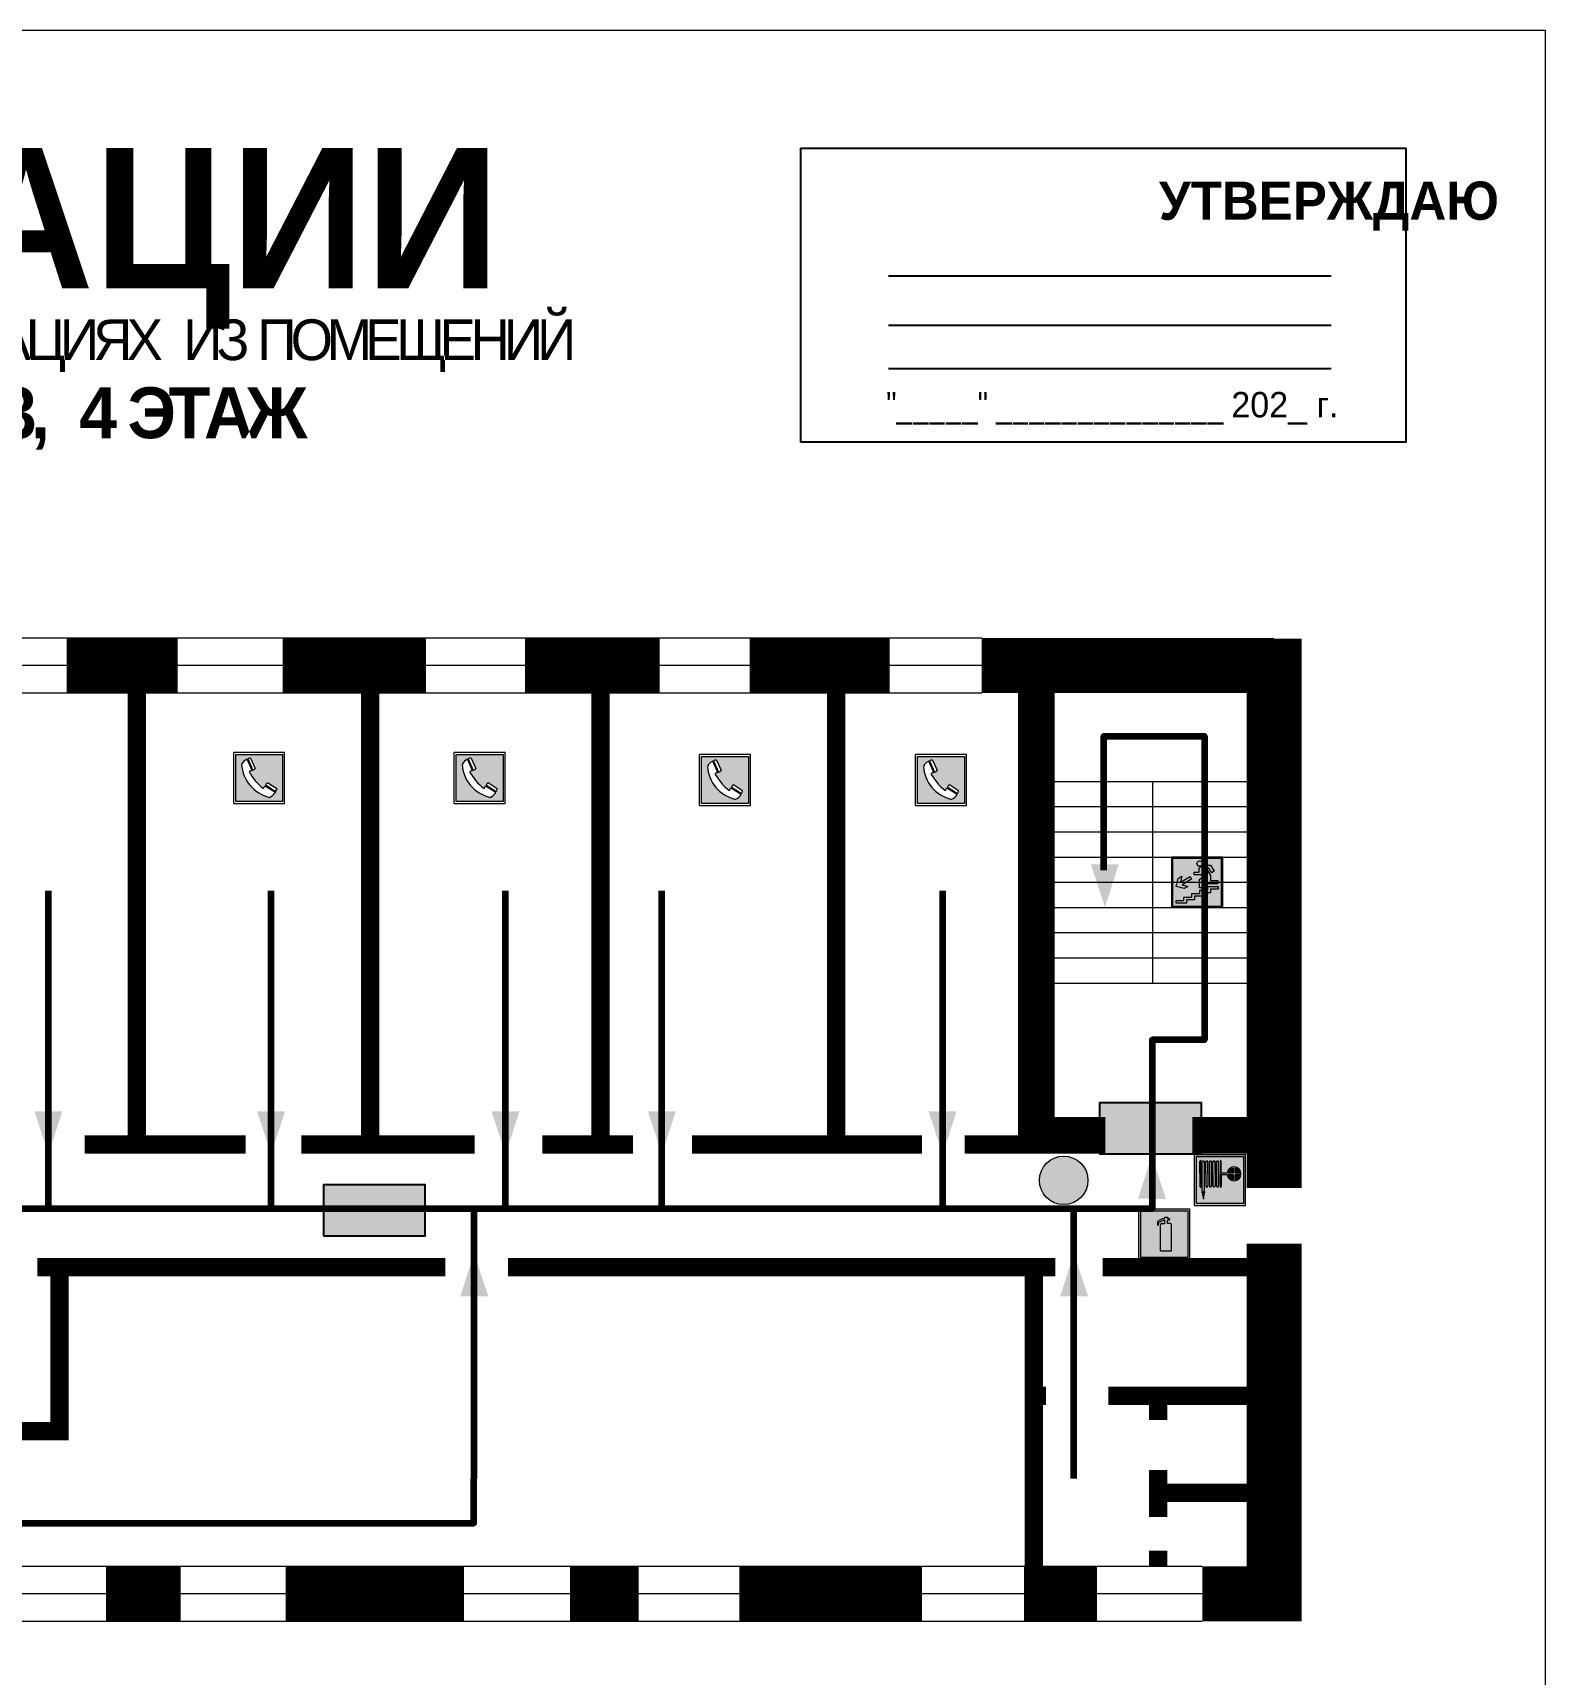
# Model space of a CAD drawing. Header units: millimetres. Extents: x 13810 to 67229, y 12374 to 21950.
# Drawn here: x 40701.1 to 40938.7, y 14291.2 to 14549.1 of the extents above; entities that cross this region are included whole.
import ezdxf

# ---------------------------------------------------------------- set-up
doc = ezdxf.new("R2010")
doc.units = ezdxf.units.MM
doc.layers.add('План_Штампы', color=7, linetype='Continuous')
doc.styles.add('обычный', font='arial.ttf')

# ---------------------------------------------------------------- blocks, each defined once
blk = doc.blocks.new('A$C456E1F9C')
at = {"lineweight": 5}
h = blk.add_hatch(color=242, dxfattribs=at)
h.paths.add_polyline_path([(0.51, -1.47), (0.51, -13.26), (12.29, -13.26), (12.29, -1.47)])
h.paths.add_polyline_path([(5.42, -4.95, -0.254479), (4.78, -5.4), (3.52, -2.53, -0.209735), (4.23, -2.4)], flags=16)
h.paths.add_polyline_path([(8.53, -8.6), (10.87, -10.17), (10.54, -10.76), (8.03, -9.13, -0.192251)], flags=16)
h.paths.add_polyline_path([(4.61, -5.49, 0.005518), (3.87, -5.72, 0.128647), (7.49, -10.01, 0.00809), (7.83, -9.33), (10.47, -10.97, -0.16736), (8.99, -12.25, -0.327862), (1.95, -3.95, -0.166952), (3.36, -2.62)], flags=16)
at = {"color": 242, "lineweight": 5}
for p, q in [((0, -13.77), (0, -0.97)), ((12.8, -0.97), (0, -0.97)), ((4.61, -5.49), (3.36, -2.62)), ((3.52, -2.53), (4.78, -5.4)), ((4.23, -2.4), (5.42, -4.95)), ((12.8, -13.77), (12.8, -0.97)), ((7.83, -9.33), (10.47, -10.97)), ((8.03, -9.13), (10.54, -10.76)), ((10.81, -10.12), (8.53, -8.6)), ((10.54, -10.76), (10.8, -10.3)), ((10.8, -10.3), (10.81, -10.12)), ((0, -13.77), (12.8, -13.77))]:
    blk.add_line(p, q, dxfattribs=at)
blk.add_lwpolyline([(0.51, -1.47), (12.29, -1.47), (12.29, -13.26), (0.51, -13.26)], close=True, dxfattribs=at)
for centre, radius, start, end in [((4.59, -5.34), 2.99, 114.2845, 152.1974), ((11.12, -3.31), 9.19, 183.9915, 256.6009), ((4.02, -3.27), 0.891, 76.3284, 123.7092), ((14.98, -39.1), 35.17, 107.1487, 108.4135), ((13.86, -0.94), 11.08, 205.5536, 234.8762), ((4.68, -4.59), 0.824, 276.9621, 334.0723), ((-13.31, 0.8), 23.44, 332.5487, 334.4027), ((8.94, -9.5), 0.989, 114.4092, 157.9388), ((7.87, -9.46), 3, 291.9291, 329.9329)]:
    blk.add_arc(centre, radius, start, end, dxfattribs=at)
blk = doc.blocks.new('A$C32E8229D')
at = {"true_color": 0xffffff}
blk.add_hatch(color=7, dxfattribs=at).paths.add_polyline_path([(0, 0), (0, -8), (16, -8), (16, 0)])
h = blk.add_hatch(color=126)
h.paths.add_polyline_path([(0.2, -0.2), (15.8, -0.2), (15.8, -7.8), (0.2, -7.8)])
h.paths.add_polyline_path([(13.49, -2.05), (12.08, -2.05), (11.37, -2.63, 0.162397), (11.29, -2.84), (11.29, -3.63), (10.35, -3.63), (10.35, -4.05), (11.68, -4.05), (11.68, -3.48), (12.26, -4.28), (11.29, -5.1), (11.29, -6.78), (11.85, -6.78), (11.85, -5.44), (12.8, -4.64), (12.8, -5.94), (14.46, -5.94), (14.46, -5.39), (13.45, -5.39), (13.45, -3.97), (12.46, -2.59), (13.15, -2.59), (13.69, -3.34), (14.18, -3)], flags=16)
h.paths.add_polyline_path([(10.74, -1.82, 1), (11.8, -1.82, 1)], flags=16)
h.paths.add_polyline_path([(9.39, -3.59), (5.99, -3.59), (6.56, -3.03), (5.91, -3.03), (5.1, -3.83), (5.91, -4.64), (6.56, -4.64), (5.99, -4.09), (9.39, -4.09)], flags=16)
h.paths.add_polyline_path([(4.29, -1.08), (1.72, -1.08), (1.72, -6.6), (4.29, -6.6)], flags=16)
at = {"color": 126}
blk.add_lwpolyline([(16, -8), (0, -8), (0, 0), (16, 0)], close=True, dxfattribs=at)
blk = doc.blocks.new('A$C7B4425F7')
at = {"true_color": 0xffffff}
blk.add_hatch(color=7, dxfattribs=at).paths.add_polyline_path([(0, 0), (-16, 0), (-16, -8), (0, -8)])
h = blk.add_hatch(color=126)
h.paths.add_polyline_path([(-0.2, -0.2), (-15.8, -0.2), (-15.8, -7.8), (-0.2, -7.8)])
h.paths.add_polyline_path([(-11.76, -2.03), (-11.76, -3.66), (-11.17, -3.66, -0.568275), (-11.17, -6.18), (-12.58, -6.18), (-12.58, -2.03)], flags=16)
h.paths.add_polyline_path([(-13.33, -4.12, -0.495768), (-13.59, -6.18), (-15.03, -6.18), (-15.03, -2.03), (-13.59, -2.03, -0.487973)], flags=16)
h.paths.add_polyline_path([(-10.25, -2.03), (-9.48, -2.03), (-9.48, -6.18), (-10.25, -6.18)], flags=16)
h.paths.add_polyline_path([(-13.84, -3.69), (-14.24, -3.69), (-14.24, -3.03), (-13.9, -3.03, -0.692621)], flags=0)
h.paths.add_polyline_path([(-9.15, -2.03), (-8.4, -2.03), (-8.04, -3.07), (-7.68, -2.03), (-6.93, -2.03), (-7.64, -4.1), (-6.93, -6.18), (-7.68, -6.18), (-8.04, -5.14), (-8.4, -6.18), (-9.15, -6.18), (-8.44, -4.1)], flags=16)
h.paths.add_polyline_path([(-11.76, -4.46), (-11.42, -4.46, -0.692621), (-11.36, -5.12), (-11.76, -5.12)], flags=0)
h.paths.add_polyline_path([(-13.9, -5.2), (-14.24, -5.2), (-14.24, -4.55), (-13.84, -4.55, -0.708038)], flags=0)
edge = h.paths.add_edge_path(flags=16)
edge.add_ellipse((-5.51, -4.08), major_axis=(0, 2.05), ratio=0.586184, start_angle=0, end_angle=360)
edge = h.paths.add_edge_path(flags=0)
edge.add_ellipse((-5.51, -4.08), major_axis=(0, 1.14), ratio=0.454828, start_angle=0, end_angle=360)
h.paths.add_polyline_path([(-4.13, -4.96, 0.377264), (-3.48, -4.52, 0.0555), (-3.16, -2.03), (-1.66, -2.03), (-1.66, -4.96), (-0.96, -4.96), (-0.96, -7.01), (-1.75, -7.01), (-1.75, -6.18), (-3.3, -6.18), (-3.3, -7.02), (-4.13, -7.02)], flags=16)
h.paths.add_polyline_path([(-2.73, -2.91), (-2.28, -2.91), (-2.28, -4.96), (-3.05, -4.96, 0.079136)], flags=0)
at = {"color": 126}
blk.add_lwpolyline([(-16, -8), (0, -8), (0, 0), (-16, 0)], close=True, dxfattribs=at)
blk = doc.blocks.new('A$C3AD82952')
at = {"true_color": 0xf5f5ff}
h = blk.add_hatch(color=7, dxfattribs=at)
h.dxf.hatch_style = 1
h.paths.add_polyline_path([(8.21, 8.73, 0.414214), (7.89, 9.05), (7.22, 9.05), (7.22, 9.92), (7.59, 9.92, 1), (7.57, 10.36), (7.22, 10.36), (7.22, 10.6), (6.43, 10.6), (6.43, 10.36), (6.01, 10.36), (4.74, 9.59), (4.74, 8.69), (4.98, 8.73), (4.98, 9.26), (6.12, 9.91), (6.43, 9.91), (6.43, 9.05), (5.76, 9.05, 0.414214), (5.44, 8.73), (5.44, 2.2), (8.21, 2.2)], flags=0)
h.paths.add_polyline_path([(12.8, 12.8), (0, 12.8), (0, 0), (12.8, 0)])
h.paths.add_polyline_path([(0.51, 12.29), (12.29, 12.29), (12.29, 0.51), (0.51, 0.51)], flags=16)
h.paths.add_polyline_path([(4.74, 9.59), (6.01, 10.36), (6.43, 10.36), (6.43, 10.6), (7.22, 10.6), (7.22, 10.36), (7.59, 10.36, -0.94586), (7.59, 9.92), (7.22, 9.92), (7.22, 9.05), (7.89, 9.05, -0.414214), (8.21, 8.73), (8.21, 2.2), (5.44, 2.2), (5.44, 8.73, -0.414214), (5.76, 9.05), (6.43, 9.05), (6.43, 9.91), (6.12, 9.91), (4.98, 9.26), (4.98, 8.73), (4.74, 8.69)], flags=0)
h = blk.add_hatch(color=242)
h.dxf.hatch_style = 1
h.paths.add_polyline_path([(12.29, 12.29), (0.51, 12.29), (0.51, 0.51), (12.29, 0.51)])
h.paths.add_polyline_path([(4.74, 8.69), (4.74, 9.59), (6.01, 10.36), (6.43, 10.36), (6.43, 10.6), (7.22, 10.6), (7.22, 10.36), (7.59, 10.36, -0.94586), (7.59, 9.92), (7.22, 9.92), (7.22, 9.05), (7.89, 9.05, -0.414214), (8.21, 8.73), (8.21, 2.2), (5.44, 2.2), (5.44, 8.73, -0.414214), (5.76, 9.05), (6.43, 9.05), (6.43, 9.91), (6.12, 9.91), (4.98, 9.26), (4.98, 8.73)], flags=16)
h = blk.add_hatch(color=7, dxfattribs=at)
h.dxf.hatch_style = 1
h.paths.add_polyline_path([(8.21, 8.73, 0.414214), (7.89, 9.05), (7.22, 9.05), (7.22, 9.92), (7.59, 9.92, 1), (7.57, 10.36), (7.22, 10.36), (7.22, 10.6), (6.43, 10.6), (6.43, 10.36), (6.01, 10.36), (4.74, 9.59), (4.74, 8.69), (4.98, 8.73), (4.98, 9.26), (6.12, 9.91), (6.43, 9.91), (6.43, 9.05), (5.76, 9.05, 0.414214), (5.44, 8.73), (5.44, 2.2), (8.21, 2.2)])
at = {"color": 242, "lineweight": 5}
for p, q in [((0, 0), (0, 12.8)), ((0, 12.8), (12.8, 12.8)), ((12.8, 0), (12.8, 12.8)), ((6.01, 10.36), (4.74, 9.59)), ((4.74, 9.59), (4.74, 8.69)), ((4.74, 8.69), (4.98, 8.73)), ((4.98, 9.26), (6.12, 9.91)), ((4.98, 8.73), (4.98, 9.26)), ((5.44, 2.2), (5.44, 8.73)), ((5.76, 9.05), (6.43, 9.05)), ((6.01, 10.36), (6.43, 10.36)), ((6.12, 9.91), (6.43, 9.91)), ((7.22, 10.6), (6.43, 10.6)), ((6.43, 10.6), (6.43, 10.36)), ((6.43, 9.91), (6.43, 9.05)), ((7.22, 10.36), (7.22, 10.6)), ((7.59, 10.36), (7.22, 10.36)), ((7.22, 9.05), (7.22, 9.92)), ((7.59, 9.92), (7.22, 9.92)), ((7.89, 9.05), (7.22, 9.05)), ((8.21, 2.2), (8.21, 8.73)), ((0, 0), (12.8, 0)), ((5.44, 2.2), (8.21, 2.2))]:
    blk.add_line(p, q, dxfattribs=at)
blk.add_lwpolyline([(0.51, 12.29), (12.29, 12.29), (12.29, 0.51), (0.51, 0.51)], close=True, dxfattribs=at)
for centre, radius, start, end in [((5.76, 8.73), 0.32, 90, 180), ((7.58, 10.14), 0.223, 273.1875, 86.8125), ((7.89, 8.73), 0.32, 0, 90)]:
    blk.add_arc(centre, radius, start, end, dxfattribs=at)
blk = doc.blocks.new('A$C37112FD5')
at = {"true_color": 0xf5f5ff}
h = blk.add_hatch(color=7, dxfattribs=at)
h.dxf.hatch_style = 1
h.paths.add_polyline_path([(12.8, -7.4), (0, -7.4), (0, -20.2), (12.8, -20.2)])
h.paths.add_polyline_path([(12.29, -7.91), (12.29, -19.69), (0.51, -19.69), (0.51, -7.91)], flags=16)
h.paths.add_polyline_path([(4.98, -9.04, -0.42597), (5.17, -9.22), (5.17, -12.25), (5.17, -15.29, -0.432244), (4.98, -15.47), (4.83, -15.47, -0.42597), (4.64, -15.29), (4.64, -12.25), (4.64, -9.22, -0.432244), (4.83, -9.04)], flags=0)
h.paths.add_polyline_path([(4.28, -9.22), (4.28, -12.25), (4.28, -15.29, -0.432244), (4.09, -15.47), (3.94, -15.47, -0.42597), (3.75, -15.29), (3.75, -12.25), (3.75, -9.22, -0.432244), (3.94, -9.04), (4.09, -9.04, -0.42597)], flags=0)
h.paths.add_polyline_path([(5.72, -9.04), (5.87, -9.04, -0.42597), (6.06, -9.22), (6.06, -12.25), (6.06, -15.29, -0.432244), (5.87, -15.47), (5.72, -15.47, -0.42597), (5.53, -15.29), (5.53, -12.25), (5.53, -9.22, -0.432244)], flags=0)
h.paths.add_polyline_path([(6.42, -8.9), (6.5, -8.9, -0.42597), (6.69, -9.08), (6.69, -12.03), (8.21, -12.03, -15.824349), (8.21, -12.47), (6.69, -12.47), (6.69, -15.42, -0.432244), (6.5, -15.6), (6.42, -15.6)], flags=0)
h.paths.add_polyline_path([(3.39, -9.22), (3.39, -12.25), (3.39, -15.29, -0.432244), (3.2, -15.47), (3.05, -15.47, -0.42597), (2.85, -15.29), (2.85, -12.25), (2.85, -9.22, -0.432244), (3.05, -9.04), (3.2, -9.04, -0.42597)], flags=0)
h.paths.add_polyline_path([(2.5, -9.22), (2.5, -16.71), (1.96, -16.71), (1.96, -9.22, -0.432244), (2.15, -9.04), (2.31, -9.04, -0.42597)], flags=0)
h.paths.add_polyline_path([(1.61, -8.9), (1.61, -15.6), (1.57, -15.6, -0.42597), (1.37, -15.42), (1.37, -12.03), (1.37, -9.09, -0.432244), (1.57, -8.9)], flags=0)
h.paths.add_polyline_path([(9.76, -10.81), (9.76, -12.03), (8.49, -12.03, -0.336371)], flags=0)
h.paths.add_polyline_path([(8.49, -12.47), (9.76, -12.47), (9.76, -13.7, -0.336371)], flags=0)
h.paths.add_polyline_path([(10.11, -10.81, -0.336371), (11.38, -12.03), (10.11, -12.03)], flags=0)
h.paths.add_polyline_path([(10.11, -12.47), (11.38, -12.47, -0.336371), (10.11, -13.7)], flags=0)
h.paths.add_polyline_path([(2.5, -16.84), (2.5, -17.05), (1.97, -17.05), (1.97, -16.84)], flags=0)
h.paths.add_polyline_path([(2.5, -17.24, -0.033778), (2.24, -18.6, -0.033778), (1.97, -17.24)], flags=0)
h = blk.add_hatch(color=242)
h.dxf.hatch_style = 1
h.paths.add_polyline_path([(12.29, -7.91), (0.51, -7.91), (0.51, -19.69), (12.29, -19.69)])
h.paths.add_polyline_path([(6.42, -15.6), (6.42, -8.9), (6.5, -8.9, -0.42597), (6.69, -9.08), (6.69, -12.03), (8.21, -12.03, -15.824349), (8.21, -12.47), (6.69, -12.47), (6.69, -15.42, -0.432244), (6.5, -15.6)], flags=16)
h.paths.add_polyline_path([(5.87, -15.47), (5.72, -15.47, -0.42597), (5.53, -15.29), (5.53, -12.25), (5.53, -9.22, -0.432244), (5.72, -9.04), (5.87, -9.04, -0.42597), (6.06, -9.22), (6.06, -12.25), (6.06, -15.29, -0.432244)], flags=16)
h.paths.add_polyline_path([(4.98, -15.47), (4.83, -15.47, -0.42597), (4.64, -15.29), (4.64, -12.25), (4.64, -9.22, -0.432244), (4.83, -9.04), (4.98, -9.04, -0.42597), (5.17, -9.22), (5.17, -12.25), (5.17, -15.29, -0.432244)], flags=16)
h.paths.add_polyline_path([(4.09, -15.47), (3.94, -15.47, -0.42597), (3.75, -15.29), (3.75, -12.25), (3.75, -9.22, -0.432244), (3.94, -9.04), (4.09, -9.04, -0.42597), (4.28, -9.22), (4.28, -12.25), (4.28, -15.29, -0.432244)], flags=16)
h.paths.add_polyline_path([(3.2, -15.47), (3.05, -15.47, -0.42597), (2.85, -15.29), (2.85, -12.25), (2.85, -9.22, -0.432244), (3.05, -9.04), (3.2, -9.04, -0.42597), (3.39, -9.22), (3.39, -12.25), (3.39, -15.29, -0.432244)], flags=16)
h.paths.add_polyline_path([(2.5, -17.05), (1.97, -17.05), (1.97, -16.84), (2.5, -16.84)], flags=16)
h.paths.add_polyline_path([(2.5, -17.24, -0.033778), (2.24, -18.6, -0.033778), (1.97, -17.24)], flags=16)
h.paths.add_polyline_path([(2.5, -16.71), (1.96, -16.71), (1.96, -9.22, -0.432244), (2.15, -9.04), (2.31, -9.04, -0.42597), (2.5, -9.22)], flags=16)
h.paths.add_polyline_path([(1.61, -15.6), (1.57, -15.6, -0.42597), (1.37, -15.42), (1.37, -12.03), (1.37, -9.09, -0.432244), (1.57, -8.9), (1.61, -8.9)], flags=16)
h.paths.add_polyline_path([(8.49, -12.47), (9.76, -12.47), (9.76, -13.7, -0.336371)], flags=0)
h.paths.add_polyline_path([(10.11, -13.7), (10.11, -12.47), (11.38, -12.47, -0.336371)], flags=0)
h.paths.add_polyline_path([(8.49, -12.03, -0.336371), (9.76, -10.81), (9.76, -12.03)], flags=0)
h.paths.add_polyline_path([(10.11, -12.03), (10.11, -10.81, -0.336371), (11.38, -12.03)], flags=0)
h = blk.add_hatch(color=7, dxfattribs=at)
h.dxf.hatch_style = 1
h.paths.add_polyline_path([(1.61, -8.9), (1.57, -8.9, 0.432244), (1.37, -9.09), (1.37, -12.03), (1.37, -15.42, 0.42597), (1.57, -15.6), (1.61, -15.6)])
h.paths.add_polyline_path([(2.5, -9.22, 0.42597), (2.31, -9.04), (2.15, -9.04, 0.432244), (1.96, -9.22), (1.96, -16.71), (2.5, -16.71)])
h.paths.add_polyline_path([(2.5, -16.84), (1.97, -16.84), (1.97, -17.05), (2.5, -17.05)])
h.paths.add_polyline_path([(2.5, -17.24), (1.97, -17.24, 0.033778), (2.24, -18.6, 0.033778)])
h.paths.add_polyline_path([(3.39, -12.25), (3.39, -9.22, 0.42597), (3.2, -9.04), (3.05, -9.04, 0.432244), (2.85, -9.22), (2.85, -12.25), (2.85, -15.29, 0.42597), (3.05, -15.47), (3.2, -15.47, 0.432244), (3.39, -15.29)])
h.paths.add_polyline_path([(4.28, -12.25), (4.28, -9.22, 0.42597), (4.09, -9.04), (3.94, -9.04, 0.432244), (3.75, -9.22), (3.75, -12.25), (3.75, -15.29, 0.42597), (3.94, -15.47), (4.09, -15.47, 0.432244), (4.28, -15.29)])
h.paths.add_polyline_path([(5.17, -12.25), (5.17, -9.22, 0.42597), (4.98, -9.04), (4.83, -9.04, 0.432244), (4.64, -9.22), (4.64, -12.25), (4.64, -15.29, 0.42597), (4.83, -15.47), (4.98, -15.47, 0.432244), (5.17, -15.29)])
h.paths.add_polyline_path([(6.06, -12.25), (6.06, -9.22, 0.42597), (5.87, -9.04), (5.72, -9.04, 0.432244), (5.53, -9.22), (5.53, -12.25), (5.53, -15.29, 0.42597), (5.72, -15.47), (5.87, -15.47, 0.432244), (6.06, -15.29)])
h.paths.add_polyline_path([(6.69, -12.47), (8.21, -12.47, 15.824349), (8.21, -12.03), (6.69, -12.03), (6.69, -9.08, 0.42597), (6.5, -8.9), (6.42, -8.9), (6.42, -15.6), (6.5, -15.6, 0.432244), (6.69, -15.42)])
h.paths.add_polyline_path([(8.49, -12.47), (9.76, -12.47), (9.76, -13.7, -0.336371)], flags=16)
h.paths.add_polyline_path([(8.49, -12.03, -0.336371), (9.76, -10.81), (9.76, -12.03)], flags=16)
h.paths.add_polyline_path([(10.11, -12.47), (11.38, -12.47, -0.336371), (10.11, -13.7)], flags=16)
h.paths.add_polyline_path([(10.11, -12.03), (10.11, -10.81, -0.336371), (11.38, -12.03)], flags=16)
h = blk.add_hatch(color=242)
h.dxf.hatch_style = 1
h.paths.add_polyline_path([(9.76, -10.81, 0.336371), (8.49, -12.03), (9.76, -12.03)])
h.paths.add_polyline_path([(10.11, -10.81), (10.11, -12.03), (11.38, -12.03, 0.336371)])
h.paths.add_polyline_path([(11.38, -12.47), (10.11, -12.47), (10.11, -13.7, 0.336371)])
h.paths.add_polyline_path([(9.76, -12.47), (8.49, -12.47, 0.336371), (9.76, -13.7)])
at = {"color": 242, "lineweight": 5}
for p, q in [((0, -20.2), (0, -7.4)), ((0, -7.4), (12.8, -7.4)), ((12.8, -20.2), (12.8, -7.4)), ((1.37, -12.03), (1.37, -9.08)), ((1.37, -12.03), (1.37, -15.42)), ((1.57, -8.9), (1.61, -8.9)), ((1.61, -8.9), (1.61, -15.6)), ((1.96, -16.71), (1.96, -9.22)), ((2.15, -9.04), (2.31, -9.04)), ((2.5, -16.71), (2.5, -9.22)), ((2.85, -12.25), (2.85, -9.22)), ((2.85, -12.25), (2.85, -15.29)), ((3.05, -9.04), (3.2, -9.04)), ((3.39, -12.25), (3.39, -9.22)), ((3.39, -12.25), (3.39, -15.29)), ((3.75, -12.25), (3.75, -9.22)), ((3.75, -12.25), (3.75, -15.29)), ((3.94, -9.04), (4.09, -9.04)), ((4.28, -12.25), (4.28, -9.22)), ((4.28, -12.25), (4.28, -15.29)), ((4.64, -12.25), (4.64, -9.22)), ((4.64, -12.25), (4.64, -15.29)), ((4.83, -9.04), (4.98, -9.04)), ((5.17, -12.25), (5.17, -9.22)), ((5.17, -12.25), (5.17, -15.29)), ((5.53, -12.25), (5.53, -9.22)), ((5.53, -12.25), (5.53, -15.29)), ((5.72, -9.04), (5.87, -9.04)), ((6.06, -12.25), (6.06, -9.22)), ((6.06, -12.25), (6.06, -15.29)), ((6.42, -8.9), (6.42, -15.6)), ((6.5, -8.9), (6.42, -8.9)), ((6.69, -12.03), (6.69, -9.08)), ((8.21, -12.03), (6.69, -12.03)), ((9.76, -12.03), (8.49, -12.03)), ((9.76, -10.81), (9.76, -12.03)), ((10.11, -10.81), (10.11, -12.03)), ((11.38, -12.03), (10.11, -12.03)), ((1.57, -15.6), (1.61, -15.6)), ((3.05, -15.47), (3.2, -15.47)), ((3.94, -15.47), (4.09, -15.47)), ((4.83, -15.47), (4.98, -15.47)), ((5.72, -15.47), (5.87, -15.47)), ((6.42, -15.6), (6.5, -15.6)), ((8.21, -12.47), (6.69, -12.47)), ((6.69, -12.47), (6.69, -15.42)), ((9.76, -12.47), (8.49, -12.47)), ((9.76, -12.47), (9.76, -13.7)), ((11.38, -12.47), (10.11, -12.47)), ((10.11, -12.47), (10.11, -13.7)), ((0, -20.2), (12.8, -20.2)), ((1.96, -16.71), (2.5, -16.71)), ((1.97, -16.84), (2.5, -16.84)), ((1.97, -17.05), (1.97, -16.84)), ((2.5, -17.05), (1.97, -17.05)), ((1.97, -17.24), (2.5, -17.24)), ((2.5, -16.84), (2.5, -17.05))]:
    blk.add_line(p, q, dxfattribs=at)
blk.add_lwpolyline([(0.51, -7.91), (12.29, -7.91), (12.29, -19.69), (0.51, -19.69)], close=True, dxfattribs=at)
for centre, radius, start, end in [((1.56, -9.09), 0.182, 87.1027, 180.6071), ((2.15, -9.22), 0.182, 87.1027, 180.6071), ((2.32, -9.22), 0.182, 359.3929, 92.8973), ((3.04, -9.22), 0.182, 87.1027, 180.6071), ((3.21, -9.22), 0.182, 359.3929, 92.8973), ((3.93, -9.22), 0.182, 87.1027, 180.6071), ((4.1, -9.22), 0.182, 359.3929, 92.8973), ((4.82, -9.22), 0.182, 87.1027, 180.6071), ((4.99, -9.22), 0.182, 359.3929, 92.8973), ((5.71, -9.22), 0.182, 87.1027, 180.6071), ((5.88, -9.22), 0.182, 359.3929, 92.8973), ((6.51, -9.09), 0.182, 359.3929, 92.8973), ((9.93, -12.25), 1.74, 187.2319, 172.7681), ((9.93, -12.25), 1.46, 96.9927, 171.3585), ((9.93, -12.25), 1.46, 8.6415, 83.0073), ((1.56, -15.42), 0.182, 179.3929, 272.8973), ((3.04, -15.29), 0.182, 179.3929, 272.8973), ((3.21, -15.29), 0.182, 267.1027, 0.6071), ((3.93, -15.29), 0.182, 179.3929, 272.8973), ((4.1, -15.29), 0.182, 267.1027, 0.6071), ((4.82, -15.29), 0.182, 179.3929, 272.8973), ((4.99, -15.29), 0.182, 267.1027, 0.6071), ((5.71, -15.29), 0.182, 179.3929, 272.8973), ((5.88, -15.29), 0.182, 267.1027, 0.6071), ((6.51, -15.42), 0.182, 267.1027, 0.6071), ((9.93, -12.25), 1.46, 188.6415, 263.0073), ((9.93, -12.25), 1.46, 276.9927, 351.3585), ((12.17, -15.98), 10.27, 187.041, 194.7793), ((-7.7, -15.98), 10.27, 345.2207, 352.959)]:
    blk.add_arc(centre, radius, start, end, dxfattribs=at)
blk = doc.blocks.new('A$C7B8C2D5B')
at = {"lineweight": 0}
h = blk.add_hatch(color=5, dxfattribs=at)
h.dxf.hatch_style = 1
h.paths.add_polyline_path([(1.4, -3.02, 1), (-2.11, -3.02, 1)])
at = {"color": 5, "lineweight": 0}
blk.add_circle((-0.36, -3.02), 1.75, dxfattribs=at)
blk = doc.blocks.new('вниз 3')
at = {"lineweight": 0, "true_color": 0xffffff}
h = blk.add_hatch(color=7, dxfattribs=at)
h.dxf.hatch_style = 1
h.paths.add_polyline_path([(40997.5, -4475.69), (40997.25, -4475.28), (40995.76, -4476.15), (40995.97, -4475.23), (40995.39, -4475.56), (40995.05, -4476.83), (40996.33, -4477.17), (40996.91, -4476.83), (40996, -4476.55)], flags=0)
h.paths.add_polyline_path([(40999.81, -4473.95), (41000.22, -4473.95), (41000.64, -4474.67), (41001.03, -4474.43), (41000.46, -4473.49), (41000.42, -4473.49), (40999.43, -4473.49), (40998.68, -4473.92), (40998.68, -4474.57), (40997.88, -4474.57), (40997.88, -4475), (40999.14, -4475), (40999.14, -4474.43), (40999.14, -4474.38), (40999.59, -4475.15), (40998.72, -4475.67), (40998.72, -4477.06), (40999.24, -4477.06), (40999.24, -4475.96), (40999.95, -4475.56), (40999.95, -4476.43), (41001.61, -4476.43), (41001.61, -4475.88), (41000.47, -4475.88), (41000.47, -4475.12)], flags=0)
h.paths.add_polyline_path([(40999.2, -4473.24, 1), (40998.35, -4473.24, 1)], flags=0)
h.paths.add_polyline_path([(41000.46, -4477.26), (41001.69, -4477.26), (41001.69, -4476.84), (41000.03, -4476.84), (41000.03, -4477.39), (40998.78, -4477.39), (40998.78, -4477.95), (40997.53, -4477.95), (40997.53, -4478.5), (40996.29, -4478.5), (40996.29, -4479.06), (40995.05, -4479.06), (40995.05, -4479.48), (40995.29, -4479.48), (40996.72, -4479.48), (40996.72, -4478.92), (40997.97, -4478.92), (40997.97, -4478.36), (40999.2, -4478.36), (40999.2, -4477.81), (41000.46, -4477.81)], flags=0)
h.paths.add_polyline_path([(41002.37, -4472.17), (40994.37, -4472.17), (40994.37, -4480.17), (41002.37, -4480.17)])
h.paths.add_polyline_path([(41002.16, -4479.96), (40994.57, -4479.96), (40994.57, -4472.37), (41002.16, -4472.37)], flags=16)
h.paths.add_polyline_path([(41001.61, -4475.88), (41001.61, -4476.43), (40999.95, -4476.43), (40999.95, -4475.56), (40999.24, -4475.96), (40999.24, -4477.06), (40998.72, -4477.06), (40998.72, -4475.67), (40999.59, -4475.15), (40999.14, -4474.38), (40999.14, -4474.43), (40999.14, -4475), (40997.88, -4475), (40997.88, -4474.57), (40998.68, -4474.57), (40998.68, -4473.92), (40999.43, -4473.49), (41000.42, -4473.49), (41000.46, -4473.49), (41001.03, -4474.43), (41000.64, -4474.67), (41000.22, -4473.95), (40999.81, -4473.95), (41000.47, -4475.12), (41000.47, -4475.88)], flags=0)
h.paths.add_polyline_path([(41001.69, -4476.84), (41001.69, -4477.26), (41000.46, -4477.26), (41000.46, -4477.81), (40999.2, -4477.81), (40999.2, -4478.36), (40997.97, -4478.36), (40997.97, -4478.92), (40996.72, -4478.92), (40996.72, -4479.48), (40995.05, -4479.48), (40995.05, -4479.06), (40996.29, -4479.06), (40996.29, -4478.5), (40997.53, -4478.5), (40997.53, -4477.95), (40998.78, -4477.95), (40998.78, -4477.39), (41000.03, -4477.39), (41000.03, -4476.84)], flags=0)
h.paths.add_polyline_path([(40998.35, -4473.24, -1), (40999.2, -4473.24, -1)], flags=0)
h.paths.add_polyline_path([(40997.5, -4475.69), (40996, -4476.55), (40996.91, -4476.83), (40996.33, -4477.17), (40995.05, -4476.83), (40995.39, -4475.56), (40995.97, -4475.23), (40995.76, -4476.15), (40997.25, -4475.28)], flags=0)
at = {"lineweight": 0}
h = blk.add_hatch(color=126, dxfattribs=at)
h.dxf.hatch_style = 1
h.paths.add_polyline_path([(41002.16, -4472.37), (40994.57, -4472.37), (40994.57, -4479.96), (41002.16, -4479.96)])
h.paths.add_polyline_path([(40995.97, -4475.23), (40995.76, -4476.15), (40997.25, -4475.28), (40997.5, -4475.69), (40996, -4476.55), (40996.91, -4476.83), (40996.33, -4477.17), (40995.05, -4476.83), (40995.39, -4475.56)], flags=16)
h.paths.add_polyline_path([(40997.88, -4474.57), (40998.68, -4474.57), (40998.68, -4473.92), (40999.43, -4473.49), (41000.42, -4473.49), (41000.46, -4473.49), (41001.03, -4474.43), (41000.64, -4474.67), (41000.22, -4473.95), (40999.81, -4473.95), (41000.47, -4475.12), (41000.47, -4475.88), (41001.61, -4475.88), (41001.61, -4476.43), (40999.95, -4476.43), (40999.95, -4475.56), (40999.24, -4475.96), (40999.24, -4477.06), (40998.72, -4477.06), (40998.72, -4475.67), (40999.59, -4475.15), (40999.14, -4474.38), (40999.14, -4474.43), (40999.14, -4475), (40997.88, -4475)], flags=16)
h.paths.add_polyline_path([(40998.35, -4473.24, -1), (40999.2, -4473.24, -1)], flags=16)
h.paths.add_polyline_path([(40997.53, -4477.95), (40998.78, -4477.95), (40998.78, -4477.39), (41000.03, -4477.39), (41000.03, -4476.84), (41001.69, -4476.84), (41001.69, -4477.26), (41000.46, -4477.26), (41000.46, -4477.81), (40999.2, -4477.81), (40999.2, -4478.36), (40997.97, -4478.36), (40997.97, -4478.92), (40996.72, -4478.92), (40996.72, -4479.48), (40995.05, -4479.48), (40995.05, -4479.06), (40996.29, -4479.06), (40996.29, -4478.5), (40997.53, -4478.5)], flags=16)
at = {"lineweight": 0, "true_color": 0xffffff}
h = blk.add_hatch(color=7, dxfattribs=at)
h.dxf.hatch_style = 1
h.paths.add_polyline_path([(40999.2, -4473.24, 1), (40998.35, -4473.24, 1)])
h.paths.add_polyline_path([(40999.81, -4473.95), (41000.22, -4473.95), (41000.64, -4474.67), (41001.03, -4474.43), (41000.46, -4473.49), (41000.42, -4473.49), (40999.43, -4473.49), (40998.68, -4473.92), (40998.68, -4474.57), (40997.88, -4474.57), (40997.88, -4475), (40999.14, -4475), (40999.14, -4474.43), (40999.14, -4474.38), (40999.59, -4475.15), (40998.72, -4475.67), (40998.72, -4477.06), (40999.24, -4477.06), (40999.24, -4475.96), (40999.95, -4475.56), (40999.95, -4476.43), (41001.61, -4476.43), (41001.61, -4475.88), (41000.47, -4475.88), (41000.47, -4475.12)])
h.paths.add_polyline_path([(40999.2, -4477.81), (41000.46, -4477.81), (41000.46, -4477.26), (41001.69, -4477.26), (41001.69, -4476.84), (41000.03, -4476.84), (41000.03, -4477.39), (40998.78, -4477.39), (40998.78, -4477.95), (40997.53, -4477.95), (40997.53, -4478.5), (40996.29, -4478.5), (40996.29, -4479.06), (40995.05, -4479.06), (40995.05, -4479.48), (40995.29, -4479.48), (40996.72, -4479.48), (40996.72, -4478.92), (40997.97, -4478.92), (40997.97, -4478.36), (40999.2, -4478.36)])
h.paths.add_polyline_path([(40997.5, -4475.69), (40997.25, -4475.28), (40995.76, -4476.15), (40995.97, -4475.23), (40995.39, -4475.56), (40995.05, -4476.83), (40996.33, -4477.17), (40996.91, -4476.83), (40996, -4476.55)])
at = {"color": 126, "lineweight": 0}
for points in [[(40994.37, -4472.17), (41002.37, -4472.17), (41002.37, -4480.17), (40994.37, -4480.17)], [(40994.57, -4472.37), (41002.16, -4472.37), (41002.16, -4479.96), (40994.57, -4479.96)]]:
    blk.add_lwpolyline(points, close=True, dxfattribs=at)
for points in [[(40999.14, -4474.43), (40999.14, -4475), (40997.88, -4475), (40997.88, -4474.57), (40998.68, -4474.57), (40998.68, -4473.92), (40999.43, -4473.49), (41000.42, -4473.49), (41000.46, -4473.49), (41001.03, -4474.43), (41000.64, -4474.67), (41000.22, -4473.95), (40999.81, -4473.95), (41000.47, -4475.12), (41000.47, -4475.88), (41001.61, -4475.88), (41001.61, -4476.43), (40999.95, -4476.43), (40999.95, -4475.56), (40999.24, -4475.96), (40999.24, -4477.06), (40998.72, -4477.06), (40998.72, -4475.67), (40999.59, -4475.15), (40999.14, -4474.38), (40999.14, -4474.43)], [(40995.05, -4476.83), (40995.39, -4475.56), (40995.97, -4475.23), (40995.76, -4476.15), (40997.25, -4475.28), (40997.5, -4475.69), (40996, -4476.55), (40996.91, -4476.83), (40996.33, -4477.17), (40995.05, -4476.83)], [(40995.29, -4479.48), (40995.05, -4479.48), (40995.05, -4479.06), (40996.29, -4479.06), (40996.29, -4478.5), (40997.53, -4478.5), (40997.53, -4477.95), (40998.78, -4477.95), (40998.78, -4477.39), (41000.03, -4477.39), (41000.03, -4476.84), (41001.69, -4476.84), (41001.69, -4477.26), (41000.46, -4477.26), (41000.46, -4477.81), (40999.2, -4477.81), (40999.2, -4478.36), (40997.97, -4478.36), (40997.97, -4478.92), (40996.72, -4478.92), (40996.72, -4479.48), (40995.05, -4479.48)]]:
    blk.add_lwpolyline(points, dxfattribs=at)
blk.add_circle((40998.77, -4473.24), 0.426, dxfattribs=at)

msp = doc.modelspace()

# ---------------------------------------------------------------- linework, layer by layer
at = {"color": 126, "lineweight": 0, "true_color": 0x008754}
msp.add_lwpolyline([(40338.71, 14549.45), (40938.71, 14549.45), (40938.71, 14154.45), (40338.71, 14154.45)], close=True, dxfattribs=at)
msp.add_lwpolyline([(40338.71, 14549.45), (40938.71, 14549.45), (40938.71, 14154.45), (40338.71, 14154.45)], close=True, dxfattribs=at)
msp.add_lwpolyline([(40338.71, 14549.45), (40938.71, 14549.45), (40938.71, 14154.45), (40338.71, 14154.45)], close=True, dxfattribs=at)
msp.add_lwpolyline([(40338.71, 14549.45), (40938.71, 14549.45), (40938.71, 14154.45), (40338.71, 14154.45)], close=True, dxfattribs=at)
msp.add_lwpolyline([(40821.8, 14530.94), (40916.8, 14530.94), (40916.8, 14484.73), (40821.8, 14484.73)], close=True)
for points in [[(40835.55, 14510.89), (40905.08, 14510.89)], [(40835.55, 14503.13), (40905.08, 14503.13)], [(40835.55, 14496.34), (40905.08, 14496.34)]]:
    msp.add_lwpolyline(points)
at = {"lineweight": 0}
for points, const_width in [([(40896.12, 14367.59), (40896.12, 14453.9)], 8.64), ([(40723.87, 14449.65), (40706.44, 14449.65)], 8.64), ([(40762.87, 14449.65), (40740.39, 14449.65)], 8.64), ([(40799.58, 14449.65), (40778.47, 14449.65)], 8.64), ([(40835.74, 14449.65), (40813.72, 14449.65)], 8.64), ([(40896.12, 14449.65), (40850.19, 14449.65)], 8.64), ([(40717.45, 14374.4), (40717.45, 14449.65)], 2.88), ([(40754.14, 14374.4), (40754.14, 14449.65)], 2.88), ([(40790.33, 14374.4), (40790.33, 14449.65)], 2.88), ([(40827.33, 14374.4), (40827.33, 14449.65)], 2.88), ([(40869.64, 14375.83), (40858.78, 14375.83), (40858.78, 14449.65)], 5.76), ([(40896.12, 14375.83), (40883.26, 14375.83)], 5.76), ([(40734.56, 14374.4), (40709.26, 14374.4)], 2.88), ([(40770.52, 14374.4), (40743.29, 14374.4)], 2.88), ([(40795.39, 14374.4), (40781.18, 14374.4)], 2.88), ([(40840.81, 14374.4), (40804.69, 14374.4)], 2.88), ([(40847.52, 14374.4), (40858.78, 14374.4)], 2.88), ([(40896.12, 14358.81), (40896.12, 14299.48)], 8.64), ([(40705.34, 14355.16), (40705.34, 14329.37), (40679.56, 14329.37), (40679.56, 14318.52)], 2.88), ([(40765.94, 14355.16), (40701.85, 14355.16)], 2.88), ([(40861.76, 14355.16), (40775.8, 14355.16)], 2.88), ([(40858.38, 14355.16), (40858.38, 14303.81)], 2.88), ([(40896.12, 14355.16), (40869.22, 14355.16)], 2.88), ([(40858.38, 14334.92), (40860.3, 14334.92)], 2.88), ([(40870.11, 14334.92), (40896.12, 14334.92)], 2.88), ([(40877.94, 14334.92), (40877.94, 14331.14)], 2.88), ([(40877.94, 14323.3), (40877.94, 14315.91)], 2.88), ([(40877.94, 14319.68), (40896.12, 14319.68)], 2.88), ([(40877.94, 14310.63), (40877.94, 14308.14)], 2.88), ([(40724.33, 14303.81), (40712.63, 14303.81)], 8.64), ([(40768.84, 14303.81), (40740.85, 14303.81)], 8.64), ([(40796.29, 14303.81), (40785.5, 14303.81)], 8.64), ([(40840.79, 14303.81), (40812.11, 14303.81)], 8.64), ([(40868.32, 14303.81), (40856.85, 14303.81)], 8.64), ([(40896.12, 14303.81), (40884.84, 14303.81)], 8.64)]:
    msp.add_lwpolyline(points, dxfattribs=dict(at, const_width=const_width))
for points in [[(40850.19, 14453.98), (40414.34, 14453.98)], [(40850.19, 14449.65), (40414.34, 14449.65)], [(40850.19, 14445.33), (40414.34, 14445.33)], [(40896.12, 14431.4), (40858.78, 14431.4)], [(40877.05, 14431.4), (40877.05, 14399.72)], [(40896.12, 14427.44), (40858.78, 14427.44)], [(40896.12, 14427.44), (40858.78, 14427.44)], [(40896.12, 14423.48), (40858.78, 14423.48)], [(40896.12, 14423.48), (40858.78, 14423.48)], [(40896.12, 14419.52), (40858.78, 14419.52)], [(40896.12, 14419.52), (40858.78, 14419.52)], [(40896.12, 14415.56), (40858.78, 14415.56)], [(40896.12, 14415.56), (40858.78, 14415.56)], [(40896.12, 14411.6), (40858.78, 14411.6)], [(40896.12, 14411.6), (40858.78, 14411.6)], [(40896.12, 14407.64), (40858.78, 14407.64)], [(40896.12, 14407.64), (40858.78, 14407.64)], [(40896.12, 14403.68), (40858.78, 14403.68)], [(40896.12, 14403.68), (40858.78, 14403.68)], [(40896.12, 14399.72), (40858.78, 14399.72)], [(40884.84, 14308.14), (40411.13, 14308.14)], [(40884.84, 14303.81), (40411.13, 14303.81)], [(40884.84, 14299.49), (40411.13, 14299.49)]]:
    msp.add_lwpolyline(points, dxfattribs=at)
at = {"color": 126, "lineweight": 100, "true_color": 0x008754}
for points in [[(40869.39, 14417.53), (40869.39, 14438.56), (40885.21, 14438.56), (40885.21, 14390.87), (40876.96, 14390.87), (40876.96, 14364.33), (40460.62, 14364.33), (40460.62, 14387.41), (40414.11, 14387.41)], [(40703.59, 14364.33), (40703.59, 14414.28)], [(40738.57, 14364.33), (40738.57, 14414.28)], [(40775.4, 14364.33), (40775.4, 14414.28)], [(40799.97, 14364.33), (40799.97, 14414.28)], [(40844.07, 14364.33), (40844.07, 14414.28)], [(40770.39, 14364.33), (40770.39, 14321.92)], [(40864.63, 14364.33), (40864.63, 14321.92)], [(40636.45, 14314.92), (40770.39, 14314.92), (40770.39, 14321.92)]]:
    msp.add_lwpolyline(points, dxfattribs=at)
at = {"layer": 'План_Штампы', "color": 126, "true_color": 0x008754}
for points in [[(40867.34, 14418.45), (40871.73, 14418.45), (40869.56, 14411.7)], [(40701.37, 14379.64), (40705.76, 14379.63), (40703.59, 14372.89)], [(40736.35, 14379.64), (40740.74, 14379.63), (40738.57, 14372.89)], [(40773.18, 14379.64), (40777.57, 14379.63), (40775.4, 14372.89)], [(40797.75, 14379.64), (40802.14, 14379.63), (40799.97, 14372.89)], [(40841.85, 14379.64), (40846.24, 14379.63), (40844.07, 14372.89)], [(40879.14, 14365.87), (40874.75, 14365.88), (40876.91, 14372.62)], [(40772.68, 14350.54), (40768.28, 14350.55), (40770.45, 14357.29)], [(40866.92, 14350.54), (40862.52, 14350.55), (40864.69, 14357.29)]]:
    msp.add_solid(points, dxfattribs=at)

# ---------------------------------------------------------------- block references
for name, p, xscale, yscale, zscale in [('A$C456E1F9C', (40732.69, 14436.6), 0.625, 0.625, 0.625), ('A$C456E1F9C', (40767.34, 14436.6), 0.625, 0.625, 0.625), ('A$C456E1F9C', (40805.88, 14436.29), 0.625, 0.625, 0.625), ('A$C456E1F9C', (40839.81, 14436.29), 0.625, 0.625, 0.625), ('A$C37112FD5', (40883.62, 14377.45), 0.6249984004534781, 0.6249984004534781, 0.6249984004534781), ('A$C7B8C2D5B', (40863.86, 14375.35), 2.177419353276491, 2.177419353276491, 2.177419353276491), ('A$C3AD82952', (40874.87, 14356.32), 0.625, 0.625, 0.625)]:
    msp.add_blockref(name, p, dxfattribs=dict(xscale=xscale, yscale=yscale, zscale=zscale))
at = {"color": 126, "true_color": 0x008754}
msp.add_blockref('вниз 3', (-114.33, 18891.78), dxfattribs=at)
at = {"layer": 'План_Штампы'}
msp.add_blockref('A$C7B4425F7', (40884.72, 14380.95), dxfattribs=at)
at = {"layer": 'План_Штампы', "color": 126, "true_color": 0x008754, "xscale": -1}
msp.add_blockref('A$C32E8229D', (40762.77, 14368.09), dxfattribs=at)

# ---------------------------------------------------------------- texts
at = {"lineweight": 0, "style": 'обычный'}
for s, insert, char_height, width, attachment_point in [('{\\fProxima Nova Rg|b1|i0|c204|p2;ПЛАН ЭВАКУАЦИИ}', (40497.33, 14530.94), 22, 493.8901, 1), ('\\pi-18,l18,t18;{\\fProxima Nova Rg|b1|i0|c204|p2;УТВЕРЖДАЮ\\H1.1997x; }', (40904.74, 14521.82), 6, 126.6484, 5), ('{\\fArial Narrow|b0|i0|c204|p34;"_____" ______________ \\fProxima Nova Rg|b0|i0|c204|p2;202_ г. }', (40870.71, 14490.06), 4, 78.6503, 5)]:
    msp.add_mtext(s, dxfattribs=dict(at, insert=insert, char_height=char_height, width=width, attachment_point=attachment_point))
at = {"color": 0, "lineweight": 0, "insert": (40648.11, 14504.21), "char_height": 8, "width": 449.2158, "attachment_point": 5, "style": 'обычный'}
msp.add_mtext('{\\fArial Black|b1|i0|c204|p34;\\H2x;\\T0.85;  \\fArial Narrow|b0|i0|c204|p34;\\H0.8x;\\W0.9;\\P\\fProxima Nova Rg|b0|i0|c204|p2;\\H0.5x;\\W1;\\C256;ПРИ ПОЖАРЕ  ИЛИ ДРУГИХ ЧРЕЗВЫЧАЙНЫХ СИТУАЦИЯХ  ИЗ ПОМЕЩЕНИЙ \\fProxima Nova Rg|b1|i0|c204|p2;\\H1.25x;\\PЦЭН : ПРОИЗВОДСТВО 1,  АБК-3,  4 ЭТАЖ}', dxfattribs=at)

doc.saveas('drawing.dxf')
